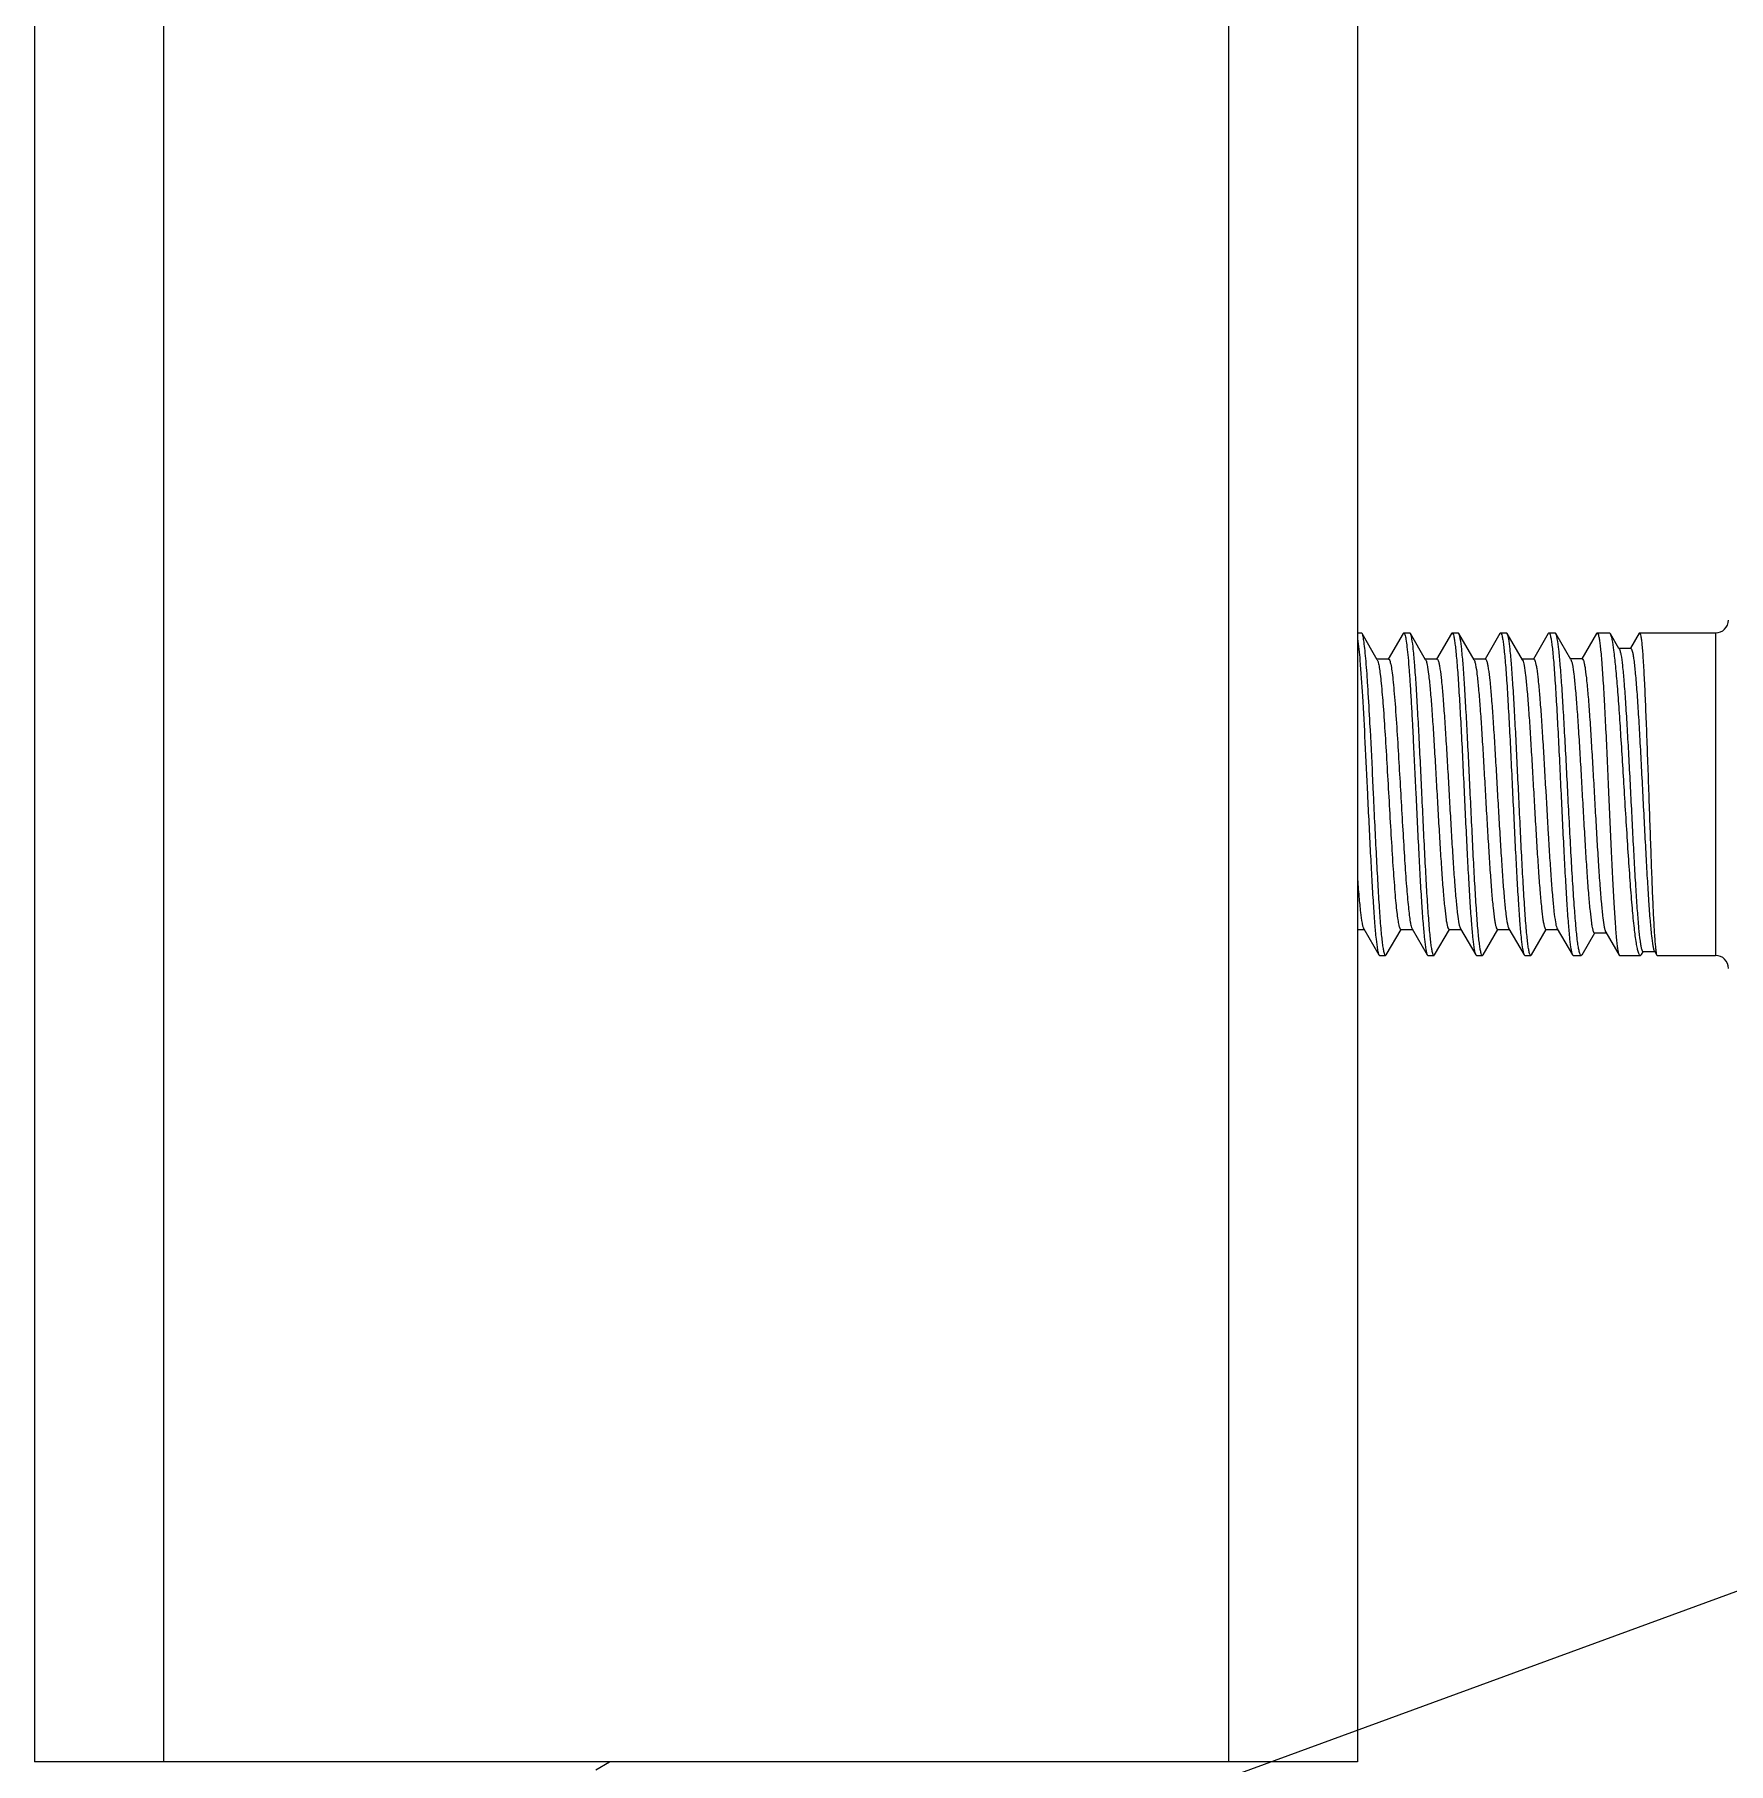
# Model space of a CAD drawing. Extents: x -427546 to -314919, y 698702 to 968782.
# Drawn here: x -406327.4 to -405936.7, y 910320.5 to 910719.3 of the extents above; entities that cross this region are included whole.
import ezdxf

# ---------------------------------------------------------------- set-up
doc = ezdxf.new("R2010")
doc.units = 0
doc.header["$LTSCALE"] = 1000
doc.header["$MEASUREMENT"] = 0
doc.layers.get('0').update_dxf_attribs({"linetype": 'CONTINUOUS'})

msp = doc.modelspace()

# ---------------------------------------------------------------- linework, layer by layer
at = {"linetype": 'CONTINUOUS'}
for p, q in [((-406327.35, 912799.06), (-406327.35, 910320.85)), ((-406297.58, 912799.06), (-406297.58, 910320.85)), ((-406052.01, 912799.06), (-406052.01, 910320.85)), ((-406022.25, 912799.06), (-406022.25, 910320.85)), ((-406022.25, 910581.3), (-406021.32, 910581.3)), ((-406017.66, 910575.12), (-406021.17, 910581.17)), ((-406011.7, 910581.17), (-406015.13, 910575.27)), ((-406011.7, 910581.17), (-406011.55, 910581.3)), ((-406011.55, 910581.3), (-406010.16, 910581.3)), ((-406010.01, 910581.17), (-406010.16, 910581.3)), ((-406006.5, 910575.12), (-406010.01, 910581.17)), ((-406000.54, 910581.17), (-406003.97, 910575.27)), ((-406000.54, 910581.17), (-406000.39, 910581.3)), ((-406000.39, 910581.3), (-405998.99, 910581.3)), ((-405998.85, 910581.17), (-405998.99, 910581.3)), ((-405995.34, 910575.12), (-405998.85, 910581.17)), ((-405989.38, 910581.17), (-405992.81, 910575.27)), ((-405989.38, 910581.17), (-405989.23, 910581.3)), ((-405989.23, 910581.3), (-405987.83, 910581.3)), ((-405987.68, 910581.17), (-405987.83, 910581.3)), ((-405984.18, 910575.12), (-405987.68, 910581.17)), ((-405978.21, 910581.17), (-405981.65, 910575.27)), ((-405978.21, 910581.17), (-405978.07, 910581.3)), ((-405978.07, 910581.3), (-405976.64, 910581.3)), ((-405976.48, 910581.16), (-405976.64, 910581.3)), ((-405973.01, 910575.18), (-405976.48, 910581.16)), ((-405967.08, 910581.18), (-405970.48, 910575.33)), ((-405967.08, 910581.18), (-405966.94, 910581.3)), ((-405966.94, 910581.3), (-405964.1, 910581.3)), ((-405963.88, 910581.11), (-405964.1, 910581.3)), ((-405961.91, 910577.72), (-405963.88, 910581.11)), ((-405957.25, 910581.22), (-405959.26, 910577.75)), ((-405957.25, 910581.22), (-405957.16, 910581.3)), ((-405957.16, 910581.3), (-405939.65, 910581.3)), ((-405939.65, 910581.3), (-405939.65, 910506.88)), ((-405959.2, 910577.72), (-405961.91, 910577.72)), ((-405961.83, 910577.58), (-405961.91, 910577.72)), ((-405959.26, 910577.75), (-405959.28, 910577.72)), ((-406015.05, 910575.27), (-406017.75, 910575.27)), ((-406003.89, 910575.27), (-406006.59, 910575.27)), ((-405992.72, 910575.27), (-405995.43, 910575.27)), ((-405981.56, 910575.27), (-405984.26, 910575.27)), ((-405984.18, 910575.12), (-405984.14, 910575.05)), ((-405970.39, 910575.33), (-405973.1, 910575.33)), ((-406022.25, 910512.91), (-406020.72, 910512.91)), ((-406020.8, 910513.06), (-406017.28, 910507.01)), ((-406015.59, 910507.01), (-406012.17, 910512.91)), ((-406012.26, 910512.91), (-406009.55, 910512.91)), ((-406009.64, 910513.06), (-406006.12, 910507.01)), ((-406004.43, 910507.01), (-406001.01, 910512.91)), ((-406001.09, 910512.91), (-405998.39, 910512.91)), ((-405998.48, 910513.06), (-405994.96, 910507.01)), ((-405993.27, 910507.01), (-405989.85, 910512.91)), ((-405989.93, 910512.91), (-405987.23, 910512.91)), ((-405987.32, 910513.06), (-405983.79, 910507.01)), ((-405982.1, 910507.01), (-405978.68, 910512.91)), ((-405978.77, 910512.91), (-405976.07, 910512.91)), ((-405976.23, 910513.23), (-405976.15, 910513.06)), ((-405976.15, 910513.06), (-405972.63, 910507.01)), ((-405970.44, 910507.04), (-405967.5, 910512.11)), ((-405967.59, 910512.11), (-405964.88, 910512.11)), ((-405964.97, 910512.26), (-405961.9, 910506.98)), ((-405956.71, 910507.11), (-405956.34, 910507.75)), ((-405956.39, 910507.79), (-405953.68, 910507.79)), ((-405953.75, 910507.92), (-405953.19, 910506.94)), ((-406017.28, 910507.01), (-406017.13, 910506.88)), ((-406017.13, 910506.88), (-406015.74, 910506.88)), ((-406015.59, 910507.01), (-406015.74, 910506.88)), ((-406006.12, 910507.01), (-406005.97, 910506.88)), ((-406005.97, 910506.88), (-406004.57, 910506.88)), ((-406004.43, 910507.01), (-406004.57, 910506.88)), ((-405994.96, 910507.01), (-405994.81, 910506.88)), ((-405994.81, 910506.88), (-405993.41, 910506.88)), ((-405993.27, 910507.01), (-405993.41, 910506.88)), ((-405983.79, 910507.01), (-405983.65, 910506.88)), ((-405983.65, 910506.88), (-405982.25, 910506.88)), ((-405982.1, 910507.01), (-405982.25, 910506.88)), ((-405972.63, 910507.01), (-405972.49, 910506.88)), ((-405972.49, 910506.88), (-405970.63, 910506.88)), ((-405970.44, 910507.04), (-405970.63, 910506.88)), ((-405961.9, 910506.98), (-405961.79, 910506.88)), ((-405961.79, 910506.88), (-405956.97, 910506.88)), ((-405956.71, 910507.11), (-405956.97, 910506.88)), ((-405953.19, 910506.94), (-405953.12, 910506.88)), ((-405953.12, 910506.88), (-405939.65, 910506.88)), ((-406022.25, 910320.85), (-406327.35, 910320.85)), ((-406197.9, 910319.02), (-406194.74, 910320.85))]:
    msp.add_line(p, q, dxfattribs=at)
msp.add_lwpolyline([(-406106.64, 910297.27), (-405525.23, 910510.25)])
for centre, start, end in [((-405939.65, 910584.28), 270, 0), ((-405939.65, 910503.91), 0, 90)]:
    msp.add_arc(centre, 2.98, start, end, dxfattribs=at)
for points, knots in [([(-406022.25, 910580.02), (-406021.95, 910578.37), (-406021.56, 910573.92), (-406021.01, 910565.93), (-406020.48, 910555.62), (-406020.12, 910548.08), (-406019.93, 910544.09)], [0, 0, 0, 0, 0.140047, 0.370694, 0.667791, 1, 1, 1, 1]), ([(-406021.17, 910581.17), (-406021.18, 910581.19), (-406021.22, 910581.25), (-406021.27, 910581.3), (-406021.32, 910581.3)], [0, 0, 0, 0, 0.33644, 1, 1, 1, 1]), ([(-406019.34, 910560.43), (-406019.48, 910563.1), (-406019.69, 910566.91), (-406020.01, 910571.7), (-406020.23, 910574.65), (-406020.46, 910577.08), (-406020.67, 910578.97), (-406020.89, 910580.27), (-406021.05, 910580.96), (-406021.17, 910581.17)], [0, 0, 0, 0, 0.384278, 0.548795, 0.691198, 0.809122, 0.900672, 0.964483, 1, 1, 1, 1]), ([(-406011.55, 910581.3), (-406011.5, 910581.3), (-406011.38, 910581.17), (-406011.22, 910580.69), (-406011, 910579.63), (-406010.78, 910577.87), (-406010.53, 910575.45), (-406010.29, 910572.42), (-406010.05, 910568.84), (-406009.81, 910564.79), (-406009.65, 910561.93), (-406009.57, 910560.43)], [0, 0, 0, 0, 0.007293, 0.021459, 0.073997, 0.159035, 0.275243, 0.420481, 0.591942, 0.786408, 1, 1, 1, 1]), ([(-406007.37, 910544.09), (-406007.58, 910548.6), (-406007.89, 910555.17), (-406008.34, 910563.57), (-406008.66, 910569.01), (-406008.98, 910573.58), (-406009.29, 910577.14), (-406009.56, 910579.42), (-406009.81, 910580.63), (-406009.93, 910581.04), (-406010.01, 910581.17)], [0, 0, 0, 0, 0.363934, 0.530187, 0.678191, 0.802879, 0.899992, 0.966292, 0.987243, 1, 1, 1, 1]), ([(-406000.39, 910581.3), (-406000.31, 910581.3), (-406000.14, 910581), (-406000.01, 910580.49), (-405999.84, 910579.58), (-405999.68, 910578.36), (-405999.5, 910576.8), (-405999.26, 910574.12), (-405998.96, 910570.07), (-405998.63, 910564.5), (-405998.28, 910558.15), (-405997.94, 910551.26), (-405997.72, 910546.51), (-405997.6, 910544.09)], [0, 0, 0, 0, 0.006687, 0.021748, 0.045922, 0.079138, 0.121135, 0.17154, 0.295605, 0.446631, 0.618866, 0.805704, 1, 1, 1, 1]), ([(-405996.2, 910544.09), (-405996.42, 910548.6), (-405996.73, 910555.17), (-405997.18, 910563.57), (-405997.5, 910569.01), (-405997.81, 910573.58), (-405998.13, 910577.14), (-405998.4, 910579.42), (-405998.65, 910580.63), (-405998.77, 910581.04), (-405998.85, 910581.17)], [0, 0, 0, 0, 0.363936, 0.530191, 0.678194, 0.802878, 0.899991, 0.966291, 0.987243, 1, 1, 1, 1]), ([(-405989.23, 910581.3), (-405989.15, 910581.3), (-405988.98, 910581), (-405988.85, 910580.49), (-405988.68, 910579.58), (-405988.51, 910578.36), (-405988.34, 910576.8), (-405988.1, 910574.12), (-405987.8, 910570.07), (-405987.46, 910564.5), (-405987.12, 910558.15), (-405986.78, 910551.26), (-405986.55, 910546.51), (-405986.44, 910544.09)], [0, 0, 0, 0, 0.006686, 0.021748, 0.045922, 0.079137, 0.121134, 0.171539, 0.2956, 0.446625, 0.618862, 0.805702, 1, 1, 1, 1]), ([(-405985.04, 910544.09), (-405985.26, 910548.6), (-405985.57, 910555.17), (-405986.01, 910563.57), (-405986.34, 910569.01), (-405986.65, 910573.58), (-405986.97, 910577.14), (-405987.24, 910579.42), (-405987.48, 910580.63), (-405987.61, 910581.04), (-405987.68, 910581.17)], [0, 0, 0, 0, 0.363938, 0.530193, 0.678196, 0.802878, 0.89999, 0.96629, 0.987243, 1, 1, 1, 1]), ([(-405978.07, 910581.3), (-405977.98, 910581.3), (-405977.82, 910581), (-405977.69, 910580.49), (-405977.51, 910579.58), (-405977.35, 910578.36), (-405977.18, 910576.8), (-405976.93, 910574.12), (-405976.64, 910570.07), (-405976.3, 910564.5), (-405975.96, 910558.15), (-405975.62, 910551.26), (-405975.39, 910546.51), (-405975.28, 910544.09)], [0, 0, 0, 0, 0.006686, 0.021748, 0.045923, 0.079138, 0.121135, 0.171539, 0.295599, 0.446623, 0.618861, 0.805701, 1, 1, 1, 1]), ([(-405973.69, 910544.09), (-405973.92, 910548.59), (-405974.26, 910555.15), (-405974.73, 910563.54), (-405975.07, 910568.97), (-405975.4, 910573.55), (-405975.74, 910577.11), (-405976.02, 910579.39), (-405976.27, 910580.61), (-405976.4, 910581.02), (-405976.48, 910581.16)], [0, 0, 0, 0, 0.36329, 0.529314, 0.6772, 0.8019, 0.899174, 0.965796, 0.986969, 1, 1, 1, 1]), ([(-405966.94, 910581.3), (-405966.86, 910581.3), (-405966.7, 910581), (-405966.57, 910580.49), (-405966.41, 910579.58), (-405966.25, 910578.36), (-405966.09, 910576.8), (-405965.85, 910574.12), (-405965.57, 910570.07), (-405965.25, 910564.5), (-405964.93, 910558.15), (-405964.62, 910551.26), (-405964.41, 910546.51), (-405964.3, 910544.09)], [0, 0, 0, 0, 0.006577, 0.021598, 0.045743, 0.078947, 0.120936, 0.171341, 0.295421, 0.446481, 0.618759, 0.805647, 1, 1, 1, 1]), ([(-405960.62, 910544.09), (-405960.89, 910548.55), (-405961.28, 910555.04), (-405961.84, 910563.36), (-405962.23, 910568.76), (-405962.63, 910573.34), (-405963.01, 910576.93), (-405963.34, 910579.25), (-405963.64, 910580.52), (-405963.79, 910580.96), (-405963.88, 910581.11)], [0, 0, 0, 0, 0.359931, 0.524763, 0.672002, 0.796741, 0.894844, 0.963163, 0.985535, 1, 1, 1, 1]), ([(-405957.16, 910581.3), (-405957.08, 910581.3), (-405956.97, 910580.97), (-405956.86, 910580.5), (-405956.73, 910579.57), (-405956.6, 910578.36), (-405956.47, 910576.8), (-405956.29, 910574.12), (-405956.06, 910570.07), (-405955.81, 910564.5), (-405955.56, 910558.15), (-405955.31, 910551.26), (-405955.14, 910546.51), (-405955.06, 910544.09)], [0, 0, 0, 0, 0.006021, 0.020821, 0.044863, 0.078011, 0.119986, 0.170402, 0.294571, 0.445788, 0.618273, 0.805395, 1, 1, 1, 1]), ([(-405961.83, 910577.58), (-405961.75, 910577.43), (-405961.62, 910577.01), (-405961.35, 910575.76), (-405961.07, 910573.43), (-405960.74, 910569.81), (-405960.41, 910565.19), (-405960.07, 910559.76), (-405959.73, 910553.7), (-405959.4, 910547.27), (-405959.06, 910540.68), (-405958.73, 910534.19), (-405958.4, 910528.02), (-405958.07, 910522.39), (-405957.75, 910517.51), (-405957.43, 910513.53), (-405957.15, 910510.84), (-405956.91, 910509.26), (-405956.75, 910508.48), (-405956.63, 910508.03), (-405956.47, 910507.79), (-405956.39, 910507.79)], [0, 0, 0, 0, 0.007107, 0.018639, 0.0548, 0.107312, 0.174177, 0.252841, 0.34033, 0.433375, 0.528546, 0.622381, 0.711512, 0.792794, 0.863403, 0.920942, 0.963521, 0.978774, 0.989867, 0.996808, 1, 1, 1, 1]), ([(-405959.2, 910577.72), (-405959.12, 910577.72), (-405958.95, 910577.45), (-405958.82, 910576.98), (-405958.64, 910576.14), (-405958.4, 910574.45), (-405958.1, 910571.61), (-405957.77, 910567.43), (-405957.43, 910562.34), (-405957.1, 910556.55), (-405956.76, 910550.26), (-405956.43, 910543.72), (-405956.09, 910537.15), (-405955.76, 910530.8), (-405955.43, 910524.9), (-405955.1, 910519.65), (-405954.79, 910515.24), (-405954.47, 910511.81), (-405954.2, 910509.61), (-405953.95, 910508.44), (-405953.83, 910508.05), (-405953.75, 910507.92)], [0, 0, 0, 0, 0.00344, 0.010899, 0.022787, 0.039077, 0.08427, 0.144807, 0.218371, 0.302169, 0.393053, 0.48765, 0.582499, 0.674175, 0.759417, 0.835242, 0.899047, 0.9487, 0.982621, 0.993382, 1, 1, 1, 1]), ([(-406017.66, 910575.12), (-406017.55, 910574.93), (-406017.39, 910574.33), (-406017.17, 910573.2), (-406016.96, 910571.6), (-406016.64, 910568.62), (-406016.26, 910563.96), (-406015.99, 910559.99), (-406015.86, 910557.78)], [0, 0, 0, 0, 0.038835, 0.104857, 0.1976, 0.315752, 0.620526, 1, 1, 1, 1]), ([(-406015.05, 910575.27), (-406014.92, 910575.27), (-406014.7, 910574.74), (-406014.51, 910573.92), (-406014.26, 910572.38), (-406014.03, 910570.38), (-406013.79, 910567.83), (-406013.44, 910563.58), (-406013.22, 910560.18), (-406013.06, 910557.78)], [0, 0, 0, 0, 0.022134, 0.075093, 0.160257, 0.276417, 0.421479, 0.592671, 1, 1, 1, 1]), ([(-406006.5, 910575.12), (-406006.42, 910574.99), (-406006.3, 910574.61), (-406006.05, 910573.49), (-406005.77, 910571.44), (-406005.45, 910568.26), (-406005.12, 910564.21), (-406004.79, 910559.44), (-406004.46, 910554.11), (-406004.13, 910548.42), (-406003.8, 910542.58), (-406003.47, 910536.79), (-406003.14, 910531.26), (-406002.81, 910526.2), (-406002.48, 910521.78), (-406002.16, 910518.16), (-406001.87, 910515.71), (-406001.63, 910514.26), (-406001.46, 910513.55), (-406001.33, 910513.13), (-406001.17, 910512.91), (-406001.09, 910512.91)], [0, 0, 0, 0, 0.007395, 0.019019, 0.054844, 0.106491, 0.172173, 0.249556, 0.335869, 0.428015, 0.522682, 0.616468, 0.706, 0.788063, 0.859716, 0.918399, 0.962047, 0.977755, 0.989231, 0.996485, 1, 1, 1, 1]), ([(-406003.89, 910575.27), (-406003.81, 910575.27), (-406003.65, 910575.05), (-406003.52, 910574.64), (-406003.35, 910573.92), (-406003.11, 910572.47), (-406002.82, 910570.02), (-406002.5, 910566.41), (-406002.17, 910561.98), (-406001.84, 910556.92), (-406001.51, 910551.39), (-406001.18, 910545.6), (-406000.85, 910539.76), (-406000.52, 910534.07), (-406000.19, 910528.74), (-405999.86, 910523.97), (-405999.53, 910519.92), (-405999.21, 910516.74), (-405998.93, 910514.69), (-405998.68, 910513.58), (-405998.56, 910513.2), (-405998.48, 910513.06)], [0, 0, 0, 0, 0.003516, 0.010771, 0.022251, 0.037961, 0.081618, 0.140314, 0.21198, 0.294058, 0.383605, 0.477402, 0.572078, 0.664229, 0.750542, 0.827917, 0.893586, 0.945213, 0.981012, 0.992619, 1, 1, 1, 1]), ([(-405995.34, 910575.12), (-405995.26, 910574.99), (-405995.14, 910574.61), (-405994.88, 910573.49), (-405994.61, 910571.44), (-405994.29, 910568.26), (-405993.96, 910564.21), (-405993.63, 910559.44), (-405993.3, 910554.11), (-405992.97, 910548.42), (-405992.64, 910542.58), (-405992.31, 910536.79), (-405991.97, 910531.26), (-405991.64, 910526.2), (-405991.32, 910521.78), (-405990.99, 910518.16), (-405990.71, 910515.71), (-405990.47, 910514.26), (-405990.3, 910513.55), (-405990.17, 910513.13), (-405990.01, 910512.91), (-405989.93, 910512.91)], [0, 0, 0, 0, 0.007397, 0.019019, 0.054844, 0.106491, 0.172173, 0.249556, 0.335869, 0.428015, 0.522683, 0.616468, 0.706, 0.788064, 0.859716, 0.918399, 0.962047, 0.977754, 0.989232, 0.996484, 1, 1, 1, 1]), ([(-405992.72, 910575.27), (-405992.65, 910575.27), (-405992.49, 910575.05), (-405992.36, 910574.64), (-405992.19, 910573.92), (-405991.95, 910572.47), (-405991.66, 910570.02), (-405991.34, 910566.41), (-405991.01, 910561.98), (-405990.68, 910556.92), (-405990.35, 910551.39), (-405990.02, 910545.6), (-405989.69, 910539.76), (-405989.35, 910534.07), (-405989.02, 910528.74), (-405988.69, 910523.97), (-405988.37, 910519.92), (-405988.05, 910516.74), (-405987.77, 910514.69), (-405987.52, 910513.58), (-405987.39, 910513.2), (-405987.32, 910513.06)], [0, 0, 0, 0, 0.003515, 0.010771, 0.022249, 0.037962, 0.081619, 0.140314, 0.21198, 0.294058, 0.383605, 0.477402, 0.572078, 0.664229, 0.750541, 0.827917, 0.893586, 0.945213, 0.981012, 0.992621, 1, 1, 1, 1]), ([(-405984.14, 910575.05), (-405983.95, 910574.67), (-405983.74, 910573.46), (-405983.41, 910571.2), (-405983.1, 910567.95), (-405982.77, 910563.86), (-405982.45, 910559.07), (-405982.12, 910553.74), (-405981.79, 910548.08), (-405981.46, 910542.27), (-405981.13, 910536.52), (-405980.8, 910531.05), (-405980.47, 910526.04), (-405980.14, 910521.67), (-405979.82, 910518.1), (-405979.54, 910515.68), (-405979.3, 910514.24), (-405979.13, 910513.54), (-405979, 910513.13), (-405978.84, 910512.91), (-405978.77, 910512.91)], [0, 0, 0, 0, 0.020603, 0.057806, 0.110504, 0.176892, 0.254638, 0.340995, 0.432905, 0.527106, 0.620258, 0.709056, 0.790352, 0.861271, 0.919315, 0.962468, 0.977994, 0.989339, 0.996513, 1, 1, 1, 1]), ([(-405981.56, 910575.27), (-405981.49, 910575.27), (-405981.33, 910575.06), (-405981.2, 910574.65), (-405981.03, 910573.96), (-405980.8, 910572.55), (-405980.52, 910570.17), (-405980.2, 910566.65), (-405979.87, 910562.35), (-405979.55, 910557.4), (-405979.22, 910551.99), (-405978.79, 910544.4), (-405978.36, 910536.84), (-405977.92, 910529.58), (-405977.59, 910524.77), (-405977.27, 910520.64), (-405976.96, 910517.32), (-405976.64, 910514.94), (-405976.41, 910513.67), (-405976.23, 910513.23)], [0, 0, 0, 0, 0.003451, 0.010528, 0.02171, 0.037015, 0.079558, 0.136815, 0.206829, 0.287179, 0.375068, 0.467432, 0.652658, 0.739058, 0.81724, 0.884486, 0.938474, 0.977372, 1, 1, 1, 1]), ([(-405973.01, 910575.18), (-405972.93, 910575.04), (-405972.8, 910574.66), (-405972.55, 910573.52), (-405972.27, 910571.42), (-405971.94, 910568.18), (-405971.62, 910564.05), (-405971.28, 910559.19), (-405970.95, 910553.76), (-405970.62, 910547.98), (-405970.28, 910542.05), (-405969.95, 910536.18), (-405969.62, 910530.59), (-405969.29, 910525.48), (-405968.96, 910521.02), (-405968.64, 910517.39), (-405968.35, 910514.92), (-405968.12, 910513.46), (-405967.95, 910512.75), (-405967.82, 910512.33), (-405967.66, 910512.11), (-405967.59, 910512.11)], [0, 0, 0, 0, 0.007409, 0.01909, 0.055149, 0.107148, 0.173245, 0.251046, 0.337725, 0.430132, 0.524922, 0.618672, 0.708016, 0.789761, 0.861007, 0.919255, 0.962504, 0.978047, 0.989392, 0.996551, 1, 1, 1, 1]), ([(-405970.39, 910575.33), (-405970.32, 910575.33), (-405970.15, 910575.11), (-405970.02, 910574.68), (-405969.85, 910573.95), (-405969.61, 910572.46), (-405969.32, 910569.96), (-405968.99, 910566.26), (-405968.66, 910561.75), (-405968.33, 910556.59), (-405968, 910550.97), (-405967.66, 910545.08), (-405967.33, 910539.16), (-405967, 910533.4), (-405966.67, 910528.02), (-405966.34, 910523.2), (-405966.01, 910519.13), (-405965.69, 910515.94), (-405965.42, 910513.88), (-405965.17, 910512.77), (-405965.04, 910512.39), (-405964.97, 910512.26)], [0, 0, 0, 0, 0.003529, 0.010847, 0.022435, 0.038293, 0.08234, 0.141503, 0.213655, 0.296174, 0.386062, 0.480058, 0.574763, 0.666765, 0.752768, 0.829708, 0.894868, 0.945981, 0.981331, 0.99276, 1, 1, 1, 1]), ([(-406018.53, 910544.09), (-406018.59, 910545.5), (-406018.85, 910550.95), (-406019.12, 910556.39), (-406019.34, 910560.43)], [0, 0, 0, 0, 0.258222, 1, 1, 1, 1]), ([(-406009.57, 910560.43), (-406009.5, 910559.13), (-406009.22, 910553.69), (-406008.96, 910548.24), (-406008.76, 910544.09)], [0, 0, 0, 0, 0.238495, 1, 1, 1, 1]), ([(-406015.86, 910557.78), (-406015.7, 910555.3), (-406015.39, 910550.2), (-406014.96, 910542.51), (-406014.52, 910534.93), (-406014.09, 910527.93), (-406013.71, 910522.67), (-406013.4, 910519.09), (-406013.18, 910516.96), (-406012.97, 910515.3), (-406012.74, 910514.03), (-406012.58, 910513.34), (-406012.37, 910512.91), (-406012.26, 910512.91)], [0, 0, 0, 0, 0.165501, 0.339784, 0.511803, 0.670616, 0.80615, 0.862438, 0.909852, 0.947659, 0.975319, 0.992557, 1, 1, 1, 1]), ([(-406013.06, 910557.78), (-406012.76, 910552.94), (-406012.35, 910545.62), (-406011.79, 910535.99), (-406011.38, 910529.19), (-406010.97, 910523.24), (-406010.61, 910518.99), (-406010.31, 910516.28), (-406010.1, 910514.82), (-406009.9, 910513.79), (-406009.75, 910513.24), (-406009.64, 910513.06)], [0, 0, 0, 0, 0.324453, 0.489839, 0.64461, 0.779868, 0.887864, 0.929656, 0.962499, 0.985988, 1, 1, 1, 1]), ([(-406019.93, 910544.09), (-406019.71, 910539.58), (-406019.4, 910533.01), (-406018.95, 910524.61), (-406018.63, 910519.17), (-406018.31, 910514.6), (-406018, 910511.04), (-406017.73, 910508.76), (-406017.48, 910507.55), (-406017.36, 910507.15), (-406017.28, 910507.01)], [0, 0, 0, 0, 0.363997, 0.530272, 0.678287, 0.802974, 0.90007, 0.966338, 0.987267, 1, 1, 1, 1]), ([(-406015.74, 910506.88), (-406015.82, 910506.88), (-406015.98, 910507.19), (-406016.11, 910507.69), (-406016.29, 910508.61), (-406016.45, 910509.82), (-406016.63, 910511.38), (-406016.87, 910514.07), (-406017.17, 910518.12), (-406017.5, 910523.68), (-406017.84, 910530.04), (-406018.19, 910536.93), (-406018.41, 910541.67), (-406018.53, 910544.09)], [0, 0, 0, 0, 0.006687, 0.021749, 0.045924, 0.07914, 0.121138, 0.171544, 0.295611, 0.44664, 0.618872, 0.805705, 1, 1, 1, 1]), ([(-406008.76, 910544.09), (-406008.55, 910539.58), (-406008.24, 910533.01), (-406007.79, 910524.61), (-406007.47, 910519.17), (-406007.15, 910514.6), (-406006.83, 910511.04), (-406006.57, 910508.76), (-406006.32, 910507.55), (-406006.2, 910507.15), (-406006.12, 910507.01)], [0, 0, 0, 0, 0.363992, 0.530264, 0.678281, 0.802969, 0.900068, 0.966337, 0.987267, 1, 1, 1, 1]), ([(-406004.57, 910506.88), (-406004.66, 910506.88), (-406004.82, 910507.19), (-406004.95, 910507.69), (-406005.13, 910508.61), (-406005.29, 910509.82), (-406005.46, 910511.38), (-406005.71, 910514.07), (-406006, 910518.12), (-406006.34, 910523.68), (-406006.68, 910530.04), (-406007.02, 910536.93), (-406007.25, 910541.67), (-406007.37, 910544.09)], [0, 0, 0, 0, 0.006687, 0.02175, 0.045925, 0.079141, 0.121139, 0.171544, 0.29561, 0.446639, 0.618874, 0.805705, 1, 1, 1, 1]), ([(-405997.6, 910544.09), (-405997.39, 910539.58), (-405997.07, 910533.01), (-405996.63, 910524.61), (-405996.31, 910519.17), (-405995.99, 910514.6), (-405995.67, 910511.04), (-405995.41, 910508.76), (-405995.16, 910507.55), (-405995.04, 910507.15), (-405994.96, 910507.01)], [0, 0, 0, 0, 0.36399, 0.530265, 0.678283, 0.80297, 0.900067, 0.966336, 0.987267, 1, 1, 1, 1]), ([(-405993.41, 910506.88), (-405993.5, 910506.88), (-405993.66, 910507.19), (-405993.79, 910507.69), (-405993.97, 910508.61), (-405994.13, 910509.82), (-405994.3, 910511.38), (-405994.55, 910514.07), (-405994.84, 910518.12), (-405995.18, 910523.68), (-405995.52, 910530.04), (-405995.86, 910536.93), (-405996.09, 910541.67), (-405996.2, 910544.09)], [0, 0, 0, 0, 0.006687, 0.02175, 0.045926, 0.079142, 0.121139, 0.171543, 0.295606, 0.446635, 0.618871, 0.805705, 1, 1, 1, 1]), ([(-405986.44, 910544.09), (-405986.22, 910539.58), (-405985.91, 910533.01), (-405985.47, 910524.61), (-405985.14, 910519.17), (-405984.83, 910514.6), (-405984.51, 910511.04), (-405984.24, 910508.76), (-405983.99, 910507.55), (-405983.87, 910507.15), (-405983.79, 910507.01)], [0, 0, 0, 0, 0.363992, 0.53027, 0.678287, 0.802972, 0.900066, 0.966335, 0.987267, 1, 1, 1, 1]), ([(-405982.25, 910506.88), (-405982.33, 910506.88), (-405982.5, 910507.19), (-405982.63, 910507.69), (-405982.8, 910508.61), (-405982.97, 910509.82), (-405983.14, 910511.38), (-405983.38, 910514.07), (-405983.68, 910518.12), (-405984.02, 910523.68), (-405984.36, 910530.04), (-405984.7, 910536.93), (-405984.93, 910541.67), (-405985.04, 910544.09)], [0, 0, 0, 0, 0.006687, 0.021749, 0.045924, 0.07914, 0.121137, 0.17154, 0.295601, 0.446627, 0.618864, 0.805703, 1, 1, 1, 1]), ([(-405975.28, 910544.09), (-405975.06, 910539.58), (-405974.75, 910533.01), (-405974.3, 910524.61), (-405973.98, 910519.17), (-405973.66, 910514.6), (-405973.35, 910511.04), (-405973.08, 910508.76), (-405972.83, 910507.55), (-405972.71, 910507.15), (-405972.63, 910507.01)], [0, 0, 0, 0, 0.363998, 0.530276, 0.678291, 0.802973, 0.900067, 0.966336, 0.987267, 1, 1, 1, 1]), ([(-405970.63, 910506.88), (-405970.72, 910506.88), (-405970.9, 910507.17), (-405971.05, 910507.69), (-405971.25, 910508.6), (-405971.52, 910510.44), (-405971.85, 910513.55), (-405972.21, 910518.12), (-405972.58, 910523.68), (-405972.95, 910530.03), (-405973.32, 910536.93), (-405973.57, 910541.67), (-405973.69, 910544.09)], [0, 0, 0, 0, 0.007081, 0.022303, 0.046557, 0.07981, 0.172207, 0.296205, 0.44712, 0.619207, 0.805877, 1, 1, 1, 1]), ([(-405964.3, 910544.09), (-405964.1, 910539.55), (-405963.81, 910532.95), (-405963.4, 910524.5), (-405963.11, 910519.05), (-405962.82, 910514.47), (-405962.57, 910511.28), (-405962.36, 910509.28), (-405962.22, 910508.23), (-405962.08, 910507.5), (-405961.97, 910507.11), (-405961.9, 910506.98)], [0, 0, 0, 0, 0.366142, 0.533181, 0.681612, 0.806274, 0.90284, 0.939518, 0.968031, 0.988196, 1, 1, 1, 1]), ([(-405956.97, 910506.88), (-405957.07, 910506.88), (-405957.3, 910507.15), (-405957.48, 910507.69), (-405957.71, 910508.6), (-405958.04, 910510.44), (-405958.43, 910513.55), (-405958.86, 910518.11), (-405959.3, 910523.68), (-405959.74, 910530.03), (-405960.18, 910536.93), (-405960.47, 910541.67), (-405960.62, 910544.09)], [0, 0, 0, 0, 0.007835, 0.023392, 0.047821, 0.08116, 0.173569, 0.297436, 0.448123, 0.619913, 0.806242, 1, 1, 1, 1]), ([(-405955.06, 910544.09), (-405954.98, 910541.76), (-405954.82, 910537.17), (-405954.58, 910530.49), (-405954.35, 910524.3), (-405954.12, 910518.81), (-405953.9, 910514.24), (-405953.7, 910511.07), (-405953.54, 910509.1), (-405953.43, 910508.09), (-405953.32, 910507.41), (-405953.25, 910507.05), (-405953.19, 910506.94)], [0, 0, 0, 0, 0.188442, 0.370144, 0.538605, 0.687798, 0.812406, 0.907981, 0.943781, 0.971161, 0.989909, 1, 1, 1, 1]), ([(-406022.25, 910525.01), (-406022.14, 910523.48), (-406021.93, 910520.74), (-406021.58, 910517.18), (-406021.29, 910514.87), (-406021.02, 910513.63), (-406020.89, 910513.21), (-406020.8, 910513.06)], [0, 0, 0, 0, 0.381828, 0.682922, 0.89127, 0.958208, 1, 1, 1, 1])]:
    msp.add_open_spline(points, degree=3, knots=knots, dxfattribs=at)

doc.saveas('drawing.dxf')
